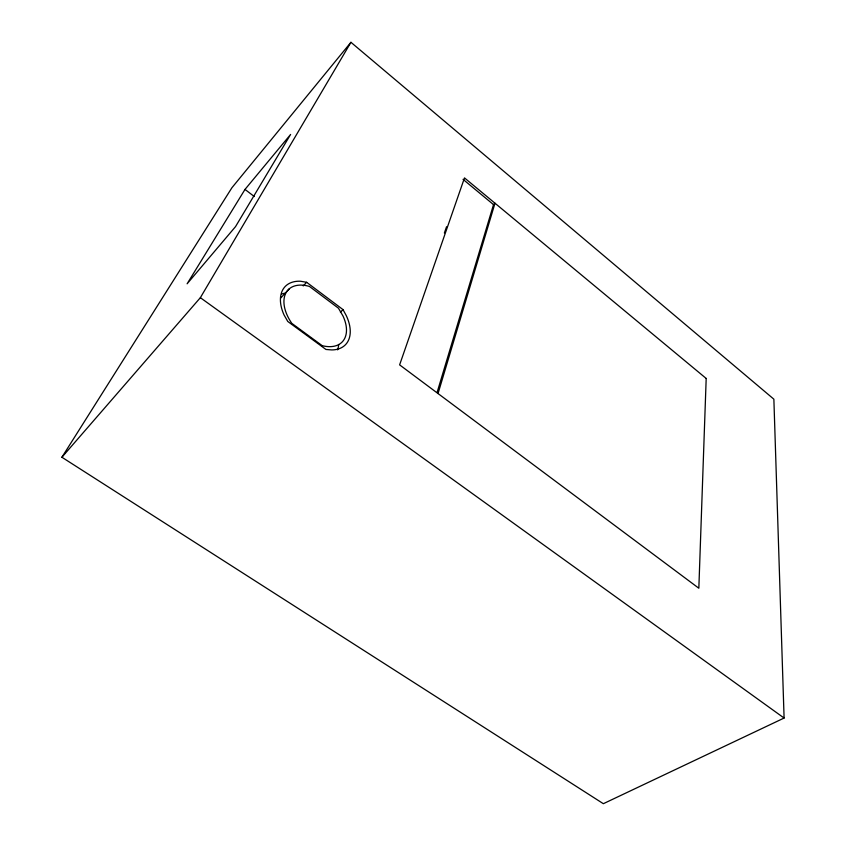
<?xml version="1.0" encoding="UTF-8"?>
<svg xmlns="http://www.w3.org/2000/svg" width="846" height="846" viewBox="0 0 846 846"><rect width="100%" height="100%" fill="white"/><g stroke="black" fill="none" stroke-linecap="round" stroke-linejoin="round"><path stroke-width="1.27" d="M438.038 393.549L494.995 203.209L493.525 204.626L437.075 392.512M444.372 232.978L446.551 226.739M61.906 457.252L200.365 297.686L350.942 42.3L773.868 399.185L784.094 718.043L603.357 803.7L61.906 457.252L231.92 187.738L350.942 42.3M245.002 189.419L187.114 283.801L235.537 226.612L290.601 134.451L245.002 189.419L254.308 196.547M280.65 298.067L289.459 288.655M303.217 285.916L306.643 282.3L343.021 309.615L346.247 315.558A41.74 25.295 44 0 1 331.738 349.927L325.953 349.461L287.767 321.469L284.013 314.881A42.067 25.486 44 0 1 300.478 281.232L306.643 282.3M340.409 312.237L343.021 309.615M200.365 297.686L784.094 718.043M463.048 179.352L493.525 204.626M281.739 293.932A41.644 25.676 43.8 0 1 285.409 293.202M338.686 344.491A41.327 25.475 43.8 0 1 337.596 349.853M706.188 378.458L698.838 588.234L399.619 364.869L464.486 177.903L706.188 378.458M322.21 345.665L291.817 323.362A37.531 22.747 44 0 1 285.599 293.583A37.531 22.747 44 0 1 309.425 286.424L338.463 308.219L343 316.002A37.531 22.747 44 0 1 322.21 345.665"/></g></svg>
